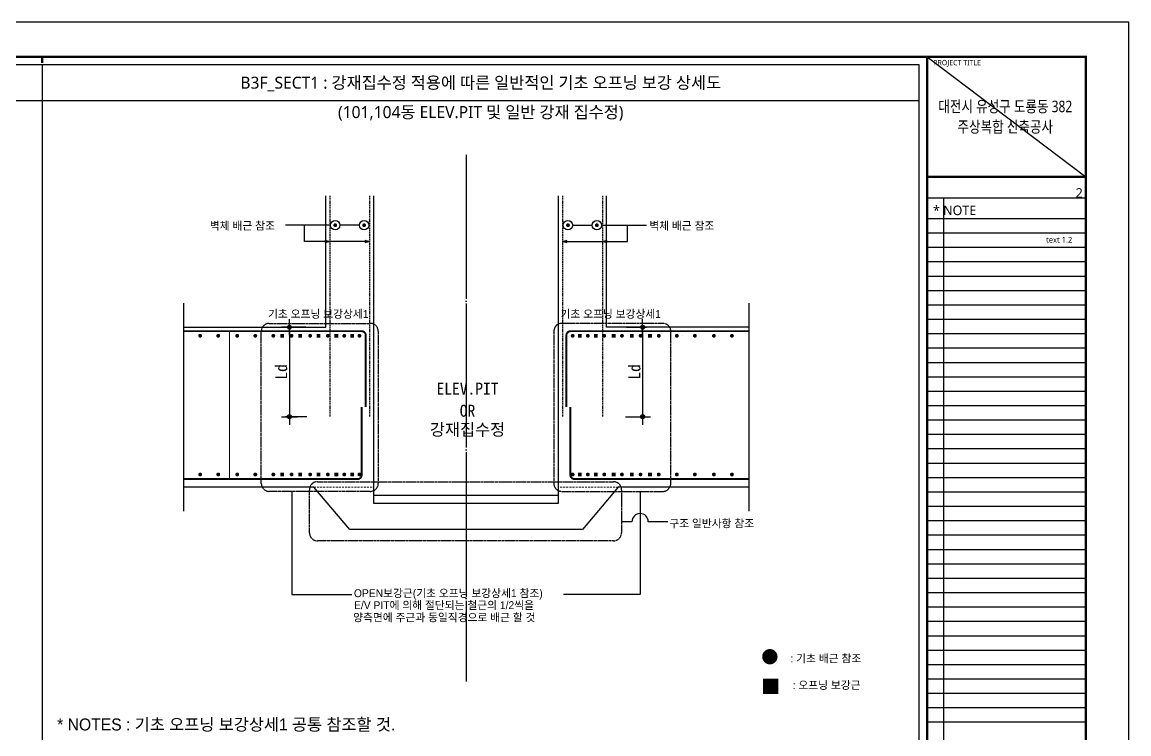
# Model space of a CAD drawing. Header units: millimetres. Extents: x 0 to 252030, y -124740 to 196020.
# Drawn here: x 36587 to 50430, y -115826 to -106920 of the extents above; entities that cross this region are included whole.
import ezdxf
from ezdxf.enums import TextEntityAlignment as Align

# ---------------------------------------------------------------- set-up
doc = ezdxf.new("R2010")
doc.units = ezdxf.units.MM
doc.header["$LTSCALE"] = 30
for name, pattern in [('CEN', [62, 60, -1, 0, -1]), ('CENTER', [32.5, 30, -1, 0.5, -1]), ('DASHED', [0.75, 0.5, -0.25]), ('H', [1.3, 0.8, -0.5]), ('HID', [2.3, 1.5, -0.8]), ('HIDDEN', [2, 1, -1])]:
    doc.linetypes.add(name, pattern=pattern)
doc.layers.get('DEFPOINTS').update_dxf_attribs({"color": 142})
for name, color, linetype in [('- LEAD', 7, 'Continuous'), ('0-SEC1', 3, 'Continuous'), ('A-TEXT-3', 3, 'Continuous'), ('AA-AXIS-CNT2', 68, 'Continuous'), ('BAR2', 4, 'HIDDEN'), ('CL', 1, 'CENTER'), ('DIM', 7, 'Continuous'), ('INT hat', 252, 'Continuous'), ('RE-BAR', 2, 'Continuous'), ('S-철근', 3, 'Continuous'), ('TABLE-1', 3, 'Continuous'), ('TEX', 3, 'Continuous'), ('TEXT', 6, 'Continuous'), ('truss', 7, 'Continuous'), ('XR-FORM_(도룡동)$0$AA-SHEET', 9, 'Continuous'), ('XR-FORM_(도룡동)$0$Sheet', 7, 'Continuous'), ('XR-FORM_(도룡동)$0$Sheet-text', 3, 'Continuous'), ('XR-SECTION_(도룡동)$0$A-CON', 2, 'Continuous'), ('XR-SECTION_(도룡동)$0$A-FIN1', 6, 'Continuous')]:
    doc.layers.add(name, color=color, linetype=linetype)
doc.styles.add('HGTXT', font='malgun.ttf')
doc.styles.add('XR-FORM_(도룡동)$3$맑은고딕', font='malgun.ttf')
doc.styles.add('XR-지하주차장$0$XR-조경$0$돋움체', font='DotumChe.ttf')
doc.styles.add('돋움', font='Dotum.ttf')
doc.styles.add('돋움체', font='DotumChe.ttf')
doc.styles.add('맑은 고딕', font='malgun.ttf')
doc.dimstyles.new('STANDARD$0', dxfattribs={"dimscale": 150, "dimtxt": 3, "dimasz": 1, "dimexe": 2, "dimexo": 5, "dimgap": 1, "dimtad": 1, "dimdec": 0, "dimdsep": 46, "dimtxsty": 'HGTXT', "dimblk1": 'DIMDOT', "dimblk2": 'DIMDOT', "dimsah": 1, "dimcen": 2.5, "dimdle": 2, "dimclrd": 1, "dimclre": 1, "dimclrt": 11, "dimadec": 0, "dimazin": 0, "dimtfac": 1, "dimtdec": 0, "dimtix": 1, "dimtmove": 2, "dimatfit": 3, "dimldrblk": 'DIMDOT', "dimfxl": 1, "dimtolj": 1, "dimarcsym": 0})
doc.dimstyles.new('XR-지하주차장$0$XR-조경$0$DIM(300)', dxfattribs={"dimscale": 300, "dimtxt": 3, "dimasz": 1.2, "dimexe": 0, "dimexo": 5, "dimgap": 1, "dimtad": 1, "dimdec": 0, "dimzin": 0, "dimdsep": 46, "dimlunit": 6, "dimtxsty": 'XR-지하주차장$0$XR-조경$0$돋움체', "dimblk": 'XR-지하주차장$0$XR-조경$0$_ArchTick', "dimcen": 0.09, "dimdle": 1, "dimclrd": 256, "dimclre": 256, "dimclrt": 3, "dimadec": 0, "dimazin": 0, "dimtfac": 1, "dimtdec": 0, "dimtix": 1, "dimtmove": 2, "dimatfit": 3, "dimldrblk": 'XR-지하주차장$0$XR-조경$0$_ArchTick', "dimfxl": 1, "dimtolj": 1, "dimtzin": 0, "dimarcsym": 0})

# ---------------------------------------------------------------- blocks, each defined once
blk = doc.blocks.new('XR-FORM_(도룡동)$0$S')
at = {"layer": 'DEFPOINTS'}
for p, q in [((75750, 52950), (82250, 52950)), ((75640, 52073), (82226, 52073)), ((76315, 52073), (76315, 20700)), ((82250, 51196), (75640, 51196)), ((82250, 50596), (75640, 50596)), ((82250, 49996), (75640, 49996)), ((82250, 49396), (75640, 49396)), ((82250, 48796), (75640, 48796)), ((82250, 48196), (75640, 48196)), ((82250, 47596), (75640, 47596)), ((82250, 46996), (75640, 46996)), ((82250, 46396), (75640, 46396)), ((82250, 45796), (75640, 45796)), ((82250, 45196), (75640, 45196)), ((82250, 44596), (75640, 44596)), ((82250, 43996), (75640, 43996)), ((82250, 43396), (75640, 43396)), ((82250, 42796), (75640, 42796)), ((82250, 42196), (75640, 42196)), ((82250, 41596), (75640, 41596)), ((82250, 40996), (75640, 40996)), ((82250, 40396), (75640, 40396)), ((82250, 39796), (75640, 39796)), ((82250, 39196), (75640, 39196)), ((82250, 38596), (75640, 38596)), ((82250, 37996), (75640, 37996)), ((82250, 37396), (75640, 37396)), ((82250, 36796), (75640, 36796)), ((82250, 36196), (75640, 36196)), ((82250, 35596), (75640, 35596)), ((82250, 34996), (75640, 34996)), ((82250, 34396), (75640, 34396)), ((82250, 33796), (75640, 33796)), ((82250, 33196), (75640, 33196)), ((82250, 32596), (75640, 32596)), ((82250, 31996), (75640, 31996)), ((82250, 31396), (75640, 31396)), ((82250, 30796), (75640, 30796)), ((82250, 30196), (75640, 30196))]:
    blk.add_line(p, q, dxfattribs=at)
at = {"layer": 'XR-FORM_(도룡동)$0$AA-SHEET', "const_width": 99.9}
blk.add_lwpolyline([(75750, 52950), (82250, 52950)], dxfattribs=at)
at = {"layer": 'XR-FORM_(도룡동)$0$Sheet', "const_width": 100}
blk.add_lwpolyline([(1850, 57950), (82250, 57950), (82250, 1200), (1850, 1200)], close=True, dxfattribs=at)
at = {"layer": 'XR-FORM_(도룡동)$0$Sheet', "linetype": 'Continuous', "const_width": 100}
blk.add_lwpolyline([(38745, 57950), (38745, 57700)], dxfattribs=at)
at = {"layer": 'XR-FORM_(도룡동)$0$Sheet', "const_width": 100}
for points in [[(75640, 57950), (75640, 1200)], [(75640, 52950), (82250, 52950)]]:
    blk.add_lwpolyline(points, dxfattribs=at)
at = {"layer": 'DEFPOINTS', "style": 'XR-FORM_(도룡동)$3$맑은고딕'}
blk.add_text('2', height=400, dxfattribs=at).set_placement((82126, 52273), align=Align.MIDDLE_RIGHT)
blk.add_text('text 1.2', height=240, dxfattribs=at).set_placement((80599, 50202))
at = {"layer": 'XR-FORM_(도룡동)$0$Sheet', "style": 'XR-FORM_(도룡동)$3$맑은고딕'}
blk.add_text('PROJECT TITLE', height=220, dxfattribs=at).set_placement((75890, 57600))
at = {"layer": 'XR-FORM_(도룡동)$0$Sheet-text', "style": 'XR-FORM_(도룡동)$3$맑은고딕'}
blk.add_text('* NOTE', height=400, dxfattribs=at).set_placement((75881, 51550), align=Align.MIDDLE_LEFT)
blk = doc.blocks.new('XR-FORM_(도룡동)', base_point=(101.33, -56114.51))
at = {"layer": 'DEFPOINTS'}
blk.add_line((377.95, 289.75), (411, 264.75), dxfattribs=at)
blk.add_lwpolyline([(0, 0), (420, 0), (420, 297), (0, 297)], close=True, dxfattribs=at)
at = {"xscale": 0.005, "yscale": 0.005, "zscale": 0.005}
blk.add_blockref('XR-FORM_(도룡동)$0$S', (-0.25, 0), dxfattribs=at)
at = {"layer": 'XR-FORM_(도룡동)$0$Sheet-text', "style": 'XR-FORM_(도룡동)$3$맑은고딕', "width": 0.8}
for s, p in [('대전시 유성구 도룡동 382', (394.23, 279.42)), ('주상복합 신축공사', (394.23, 275.17))]:
    blk.add_text(s, height=2.4, dxfattribs=at).set_placement(p, align=Align.MIDDLE_CENTER)
blk = doc.blocks.new('XR-지하주차장$0$XR-조경$0$_ArchTick')
at = {"color": 0, "linetype": 'ByBlock', "const_width": 0.15}
blk.add_lwpolyline([(-0.5, -0.5), (0.5, 0.5)], dxfattribs=at)
blk = doc.blocks.new('DIMDOT')
at = {"linetype": 'Continuous'}
for p, q in [((-2, 0), (2, 0)), ((0, -2), (0, 2))]:
    blk.add_line(p, q, dxfattribs=at)
for radius in [0.5, 0.25]:
    blk.add_circle((0, 0), radius, dxfattribs=at)
blk = doc.blocks.new('*D1490')
at = {"layer": 'DEFPOINTS', "color": 0, "transparency": 16777216}
for p in [(40384, -110737), (39930, -111857), (40396, -111857)]:
    blk.add_point(p, dxfattribs=at)
at = {"layer": 'DIM', "color": 1, "linetype": 'Continuous', "lineweight": -2, "transparency": 16777216}
blk.add_line((40134, -110737), (39880, -110737), dxfattribs=at)
at = {"layer": 'DIM', "color": 1, "lineweight": -2, "transparency": 16777216}
for p, q in [((39930, -110787), (39930, -111807)), ((40146, -111857), (39880, -111857))]:
    blk.add_line(p, q, dxfattribs=at)
at = {"layer": 'DIM', "color": 1, "lineweight": -2, "transparency": 16777216, "xscale": 50, "yscale": 50, "zscale": 50}
for p, rotation in [((39930, -110737), 90), ((39930, -111857), 270)]:
    blk.add_blockref('DIMDOT', p, dxfattribs=dict(at, rotation=rotation))
at = {"layer": 'DIM', "color": 4, "transparency": 16777216, "insert": (39828, -111297), "char_height": 150, "attachment_point": 5, "rotation": 90, "style": '돋움체'}
blk.add_mtext('\\A1;Ld', dxfattribs=at)
blk = doc.blocks.new('*D1491')
at = {"layer": 'DEFPOINTS', "color": 0, "transparency": 16777216}
for p in [(43895, -110737), (43883, -111857), (44348, -111857)]:
    blk.add_point(p, dxfattribs=at)
at = {"layer": 'DIM', "color": 1, "linetype": 'Continuous', "lineweight": -2, "transparency": 16777216}
blk.add_line((44145, -110737), (44398, -110737), dxfattribs=at)
at = {"layer": 'DIM', "color": 1, "lineweight": -2, "transparency": 16777216}
for p, q in [((44348, -110787), (44348, -111807)), ((44133, -111857), (44398, -111857))]:
    blk.add_line(p, q, dxfattribs=at)
at = {"layer": 'DIM', "color": 1, "lineweight": -2, "transparency": 16777216, "xscale": 50, "yscale": 50, "zscale": 50}
for p, rotation in [((44348, -110737), 90), ((44348, -111857), 270)]:
    blk.add_blockref('DIMDOT', p, dxfattribs=dict(at, rotation=rotation))
at = {"layer": 'DIM', "color": 4, "transparency": 16777216, "insert": (44247, -111297), "char_height": 150, "attachment_point": 5, "rotation": 90, "style": '돋움체'}
blk.add_mtext('\\A1;Ld', dxfattribs=at)
blk = doc.blocks.new('A$C41af50f1')
at = {"layer": 'RE-BAR', "color": 3, "const_width": 192}
blk.add_lwpolyline([(-119, 835, 1), (73, 835, 1)], format="xyb", close=True, dxfattribs=at)
at = {"layer": 'RE-BAR', "color": 30, "const_width": 192}
blk.add_lwpolyline([(96, 192), (-96, 192), (-96, 0), (96, 0)], close=True, dxfattribs=at)
at = {"layer": 'TEXT', "lineweight": 9, "style": '돋움'}
for s, p in [(': 기초 배근 참조', (492, 692)), (': 오프닝 보강근 ', (547, 25))]:
    blk.add_text(s, height=197.1, dxfattribs=at).set_placement(p)

msp = doc.modelspace()

# ---------------------------------------------------------------- linework, layer by layer
at = {"layer": '- LEAD', "color": 7}
for p, q in [((40443.85174, -109461.26357), (39880.84579, -109461.26357)), ((40805.21238, -109461.26357), (40561.9554, -109461.26357)), ((43473.12761, -109461.26357), (43716.38459, -109461.26357)), ((43834.48824, -109461.26357), (44397.4942, -109461.26357))]:
    msp.add_line(p, q, dxfattribs=at)
at = {"layer": '- LEAD', "color": 7, "linetype": 'HID', "ltscale": 0.2}
for points in [[(39678.02967, -110689.29285), (40941.83455, -110689.29285, -0.4142135624), (41041.83455, -110789.29285), (41041.83455, -112691.43975, -0.4142135624), (40941.83455, -112791.43975), (39678.02967, -112791.43975, -0.4142135624), (39578.02967, -112691.43975), (39578.02967, -110789.29285, -0.4142135624)], [(44600.31032, -110689.29285), (43336.50543, -110689.29285, 0.4142135624), (43236.50543, -110789.29285), (43236.50543, -112691.43975, 0.4142135624), (43336.50543, -112791.43975), (44600.31032, -112791.43975, 0.4142135624), (44700.31032, -112691.43975), (44700.31032, -110789.29285, 0.4142135624)], [(40280.10175, -112670.70673), (43983.65956, -112670.70673, -0.4142135624), (44083.65956, -112770.70673), (44083.65956, -113309.971, -0.4142135624), (43983.65956, -113409.971), (40280.10175, -113409.971, -0.4142135624), (40180.10175, -113309.971), (40180.10175, -112770.70673, -0.4142135624)]]:
    msp.add_lwpolyline(points, format="xyb", close=True, dxfattribs=at)
at = {"layer": '- LEAD', "color": 7}
for points in [[(39961.83255, -112791.43975), (39961.83255, -114081.36495), (40712.43465, -114081.36495)], [(44316.50744, -112791.43975), (44316.50744, -114081.36495), (43359.92729, -114081.36495)]]:
    msp.add_lwpolyline(points, dxfattribs=at)
msp.add_lwpolyline([(44662.74238, -113171.41972), (44418.44285, -113171.41972, 1), (44214.57202, -113171.41972), (44083.65956, -113171.41972)], format="xyb", dxfattribs=at)
for centre in [(40502.90357, -109461.26357), (40864.26421, -109461.26357), (43414.07578, -109461.26357), (43775.43641, -109461.26357)]:
    msp.add_circle(centre, 59.05183, dxfattribs=at)
at = {"layer": 'AA-AXIS-CNT2', "color": 160}
for points in [[(39433.58389, -110837.36783), (39433.58389, -110837.36796), (39433.58389, -110837.36809)], [(44844.7561, -110837.36783), (44844.7561, -110837.36796), (44844.7561, -110837.36809)]]:
    msp.add_lwpolyline(points, dxfattribs=at)
at = {"layer": 'BAR2', "linetype": 'DASHED'}
for p, q in [((40433.58389, -109092.66208), (40433.58389, -111857.13971)), ((40933.58389, -109092.66208), (40933.58389, -111857.13971)), ((43344.7561, -109092.66208), (43344.7561, -111857.13971)), ((43844.7561, -109092.66208), (43844.7561, -111857.13971))]:
    msp.add_line(p, q, dxfattribs=at)
at = {"layer": 'CL', "color": 1, "linetype": 'CEN'}
msp.add_line((42139.16999, -108581.9848), (42139.16999, -115170.59071), dxfattribs=at)
at = {"layer": 'RE-BAR', "lineweight": 9}
msp.add_line((39181.94786, -112637.36796), (39181.94786, -110787.36796), dxfattribs=at)
at = {"layer": 'RE-BAR', "color": 8, "const_width": 23.97465}
for points in [[(40490.91625, -109461.26357, 1), (40514.8909, -109461.26357, 1)], [(40876.25153, -109461.26357, -1), (40852.27688, -109461.26357, -1)], [(43402.08846, -109461.26357, 1), (43426.0631, -109461.26357, 1)], [(43787.42374, -109461.26357, -1), (43763.44909, -109461.26357, -1)]]:
    msp.add_lwpolyline(points, format="xyb", close=True, dxfattribs=at)
at = {"layer": 'RE-BAR', "color": 3, "const_width": 23.97465}
for points in [[(40883.58389, -111737.36796), (40883.58389, -110837.36796, 0.4142135624), (40833.58389, -110787.36796), (38603.7815, -110787.36796)], [(43394.7561, -111737.36796), (43394.7561, -110837.36796, -0.4142135624), (43444.7561, -110787.36796), (45674.55849, -110787.36796)], [(38603.7815, -112637.36796), (40783.58389, -112637.36796, 0.4142135624), (40833.58389, -112587.36796), (40833.58389, -111737.36796)], [(45674.55849, -112637.36796), (43494.7561, -112637.36796, -0.4142135624), (43444.7561, -112587.36796), (43444.7561, -111737.36796)]]:
    msp.add_lwpolyline(points, format="xyb", dxfattribs=at)
for points in [[(38801.36741, -110844.54541, 1), (38825.34205, -110844.54541, 1)], [(39027.22125, -110844.54541, 1), (39051.19589, -110844.54541, 1)], [(39265.06241, -110844.54541, 1), (39289.03706, -110844.54541, 1)], [(39490.91625, -110844.54541, 1), (39514.8909, -110844.54541, 1)], [(39740.74474, -110844.54541, -1), (39716.77009, -110844.54541, -1)], [(39944.70313, -110844.54541, 1), (39968.67777, -110844.54541, 1)], [(40201.14339, -110844.54541, -1), (40177.16874, -110844.54541, -1)], [(40398.49001, -110844.54541, 1), (40422.46465, -110844.54541, 1)], [(40627.85434, -110844.54541, -1), (40603.87969, -110844.54541, -1)], [(40817.62841, -110844.54541, -1), (40793.65377, -110844.54541, -1)], [(43460.71157, -110844.54541, 1), (43484.68622, -110844.54541, 1)], [(43650.48565, -110844.54541, 1), (43674.4603, -110844.54541, 1)], [(43879.84998, -110844.54541, -1), (43855.87534, -110844.54541, -1)], [(44077.1966, -110844.54541, 1), (44101.17124, -110844.54541, 1)], [(44333.63686, -110844.54541, -1), (44309.66221, -110844.54541, -1)], [(44537.59525, -110844.54541, 1), (44561.5699, -110844.54541, 1)], [(44787.42374, -110844.54541, -1), (44763.44909, -110844.54541, -1)], [(45013.27758, -110844.54541, -1), (44989.30293, -110844.54541, -1)], [(45251.11874, -110844.54541, -1), (45227.1441, -110844.54541, -1)], [(45476.97258, -110844.54541, -1), (45452.99794, -110844.54541, -1)], [(38801.36741, -112580.19052, -1), (38825.34205, -112580.19052, -1)], [(39027.22125, -112580.19052, -1), (39051.19589, -112580.19052, -1)], [(39265.06241, -112580.19052, -1), (39289.03706, -112580.19052, -1)], [(39490.91625, -112580.19052, -1), (39514.8909, -112580.19052, -1)], [(39740.74474, -112580.19052, 1), (39716.77009, -112580.19052, 1)], [(39944.70313, -112580.19052, -1), (39968.67777, -112580.19052, -1)], [(40201.14339, -112580.19052, 1), (40177.16874, -112580.19052, 1)], [(40398.49001, -112580.19052, -1), (40422.46465, -112580.19052, -1)], [(40627.85434, -112580.19052, 1), (40603.87969, -112580.19052, 1)], [(40817.62841, -112580.19052, 1), (40793.65377, -112580.19052, 1)], [(43460.71157, -112580.19052, -1), (43484.68622, -112580.19052, -1)], [(43650.48565, -112580.19052, -1), (43674.4603, -112580.19052, -1)], [(43879.84998, -112580.19052, 1), (43855.87534, -112580.19052, 1)], [(44077.1966, -112580.19052, -1), (44101.17124, -112580.19052, -1)], [(44333.63686, -112580.19052, 1), (44309.66221, -112580.19052, 1)], [(44537.59525, -112580.19052, -1), (44561.5699, -112580.19052, -1)], [(44787.42374, -112580.19052, 1), (44763.44909, -112580.19052, 1)], [(45013.27758, -112580.19052, 1), (44989.30293, -112580.19052, 1)], [(45251.11874, -112580.19052, 1), (45227.1441, -112580.19052, 1)], [(45476.97258, -112580.19052, 1), (45452.99794, -112580.19052, 1)]]:
    msp.add_lwpolyline(points, format="xyb", close=True, dxfattribs=at)
at = {"layer": 'RE-BAR', "color": 30, "const_width": 23.97465}
for points in [[(39826.73787, -110832.55808), (39850.71251, -110832.55808), (39850.71251, -110856.53273), (39826.73787, -110856.53273)], [(40052.82102, -110832.55808), (40076.79567, -110832.55808), (40076.79567, -110856.53273), (40052.82102, -110856.53273)], [(40281.18784, -110832.55808), (40305.16249, -110832.55808), (40305.16249, -110856.53273), (40281.18784, -110856.53273)], [(40503.65377, -110832.55808), (40527.62841, -110832.55808), (40527.62841, -110856.53273), (40503.65377, -110856.53273)], [(40703.65377, -110832.55808), (40727.62841, -110832.55808), (40727.62841, -110856.53273), (40703.65377, -110856.53273)], [(43574.68622, -110832.55808), (43550.71157, -110832.55808), (43550.71157, -110856.53273), (43574.68622, -110856.53273)], [(43774.68622, -110832.55808), (43750.71157, -110832.55808), (43750.71157, -110856.53273), (43774.68622, -110856.53273)], [(43997.15215, -110832.55808), (43973.1775, -110832.55808), (43973.1775, -110856.53273), (43997.15215, -110856.53273)], [(44225.51897, -110832.55808), (44201.54432, -110832.55808), (44201.54432, -110856.53273), (44225.51897, -110856.53273)], [(44451.60212, -110832.55808), (44427.62748, -110832.55808), (44427.62748, -110856.53273), (44451.60212, -110856.53273)], [(39826.73787, -112592.17784), (39850.71251, -112592.17784), (39850.71251, -112568.20319), (39826.73787, -112568.20319)], [(40052.82102, -112592.17784), (40076.79567, -112592.17784), (40076.79567, -112568.20319), (40052.82102, -112568.20319)], [(40281.18784, -112592.17784), (40305.16249, -112592.17784), (40305.16249, -112568.20319), (40281.18784, -112568.20319)], [(40503.65377, -112592.17784), (40527.62841, -112592.17784), (40527.62841, -112568.20319), (40503.65377, -112568.20319)], [(40703.65377, -112592.17784), (40727.62841, -112592.17784), (40727.62841, -112568.20319), (40703.65377, -112568.20319)], [(43574.68622, -112592.17784), (43550.71157, -112592.17784), (43550.71157, -112568.20319), (43574.68622, -112568.20319)], [(43774.68622, -112592.17784), (43750.71157, -112592.17784), (43750.71157, -112568.20319), (43774.68622, -112568.20319)], [(43997.15215, -112592.17784), (43973.1775, -112592.17784), (43973.1775, -112568.20319), (43997.15215, -112568.20319)], [(44225.51897, -112592.17784), (44201.54432, -112592.17784), (44201.54432, -112568.20319), (44225.51897, -112568.20319)], [(44451.60212, -112592.17784), (44427.62748, -112592.17784), (44427.62748, -112568.20319), (44451.60212, -112568.20319)]]:
    msp.add_lwpolyline(points, close=True, dxfattribs=at)
at = {"layer": 'RE-BAR', "color": 3}
for p in [(39956.69045, -110844.54541), (40410.47733, -110844.54541), (43867.86266, -110844.54541), (44321.64954, -110844.54541), (39956.69045, -112580.19052), (40410.47733, -112580.19052), (43867.86266, -112580.19052), (44321.64954, -112580.19052)]:
    msp.add_point(p, dxfattribs=at)
at = {"layer": 'S-철근'}
msp.add_line((36838.50014, -107455.00008), (36838.50014, -124280.00008), dxfattribs=at)
at = {"layer": 'TABLE-1'}
msp.add_line((25870.00014, -107900.0499), (47807.00014, -107900.0499), dxfattribs=at)
msp.add_lwpolyline([(25870.00014, -124280.00008), (47807.00014, -124280.00008), (47807.00014, -107455.00008), (25870.00014, -107455.00008)], close=True, dxfattribs=at)
at = {"layer": 'truss', "linetype": 'ByBlock'}
for p, q in [((38603.7815, -110437.36796), (38603.7815, -113037.36796)), ((45674.55849, -110437.36796), (45674.55849, -113037.36796))]:
    msp.add_line(p, q, dxfattribs=at)
at = {"layer": 'XR-SECTION_(도룡동)$0$A-CON', "linetype": 'H', "lineweight": 9}
for p, q in [((40236.92699, -112737.36796), (40983.58389, -112737.36796)), ((44041.413, -112737.36796), (43294.7561, -112737.36796))]:
    msp.add_line(p, q, dxfattribs=at)
at = {"layer": 'XR-SECTION_(도룡동)$0$A-CON'}
for points in [[(38603.7815, -110737.36796), (40383.58389, -110737.36796), (40383.58389, -109092.66208)], [(40983.58389, -109092.66208), (40983.58389, -112937.36796), (43294.7561, -112937.36796), (43294.7561, -109092.66208)], [(45674.55849, -110737.36796), (43894.7561, -110737.36796), (43894.7561, -109092.66208)], [(45674.55849, -112737.36796), (44041.413, -112737.36796), (43594.7561, -113267.36796), (40683.58389, -113267.36796), (40236.92699, -112737.36796), (38603.7815, -112737.36796)]]:
    msp.add_lwpolyline(points, dxfattribs=at)
at = {"layer": 'XR-SECTION_(도룡동)$0$A-FIN1'}
msp.add_line((40983.58389, -112837.36796), (43294.7561, -112837.36796), dxfattribs=at)

# ---------------------------------------------------------------- block references
at = {"xscale": 0.5, "yscale": 0.5, "zscale": 0.5}
msp.add_blockref('A$C41af50f1', (45950.76433, -115277.57401), dxfattribs=at)
at = {"layer": '0-SEC1', "xscale": 60, "yscale": 60, "zscale": 60}
msp.add_blockref('XR-FORM_(도룡동)', (31310.02429, -3491610.57868), dxfattribs=at)

# ---------------------------------------------------------------- texts
at = {"layer": '- LEAD', "color": 7, "style": '돋움'}
msp.add_text('구조 일반사항 참조', height=98.537472, dxfattribs=at).set_placement((44681.85602, -113241.76819))
at = {"layer": 'A-TEXT-3', "style": '돋움체'}
for s, p in [('ELEV.PIT', (42157.5318, -111580.02788)), ('OR', (42157.5318, -111857.8239)), ('강재집수정', (42157.5318, -112093.12327))]:
    msp.add_text(s, height=150, dxfattribs=at).set_placement(p, align=Align.CENTER)
at = {"layer": 'INT hat', "color": 0, "linetype": 'HIDDEN', "style": '돋움'}
for s, p in [('벽체 배근 참조', (38934.29211, -109517.06002)), ('벽체 배근 참조', (44431.13897, -109517.06002)), ('E/V PIT에 의해 절단되는 철근의 1/2씩을', (40738.3301, -114264.68953)), ('양측면에 주근과 동일직경으로 배근 할 것', (40726.75672, -114418.20948))]:
    msp.add_text(s, height=98.537472, dxfattribs=at).set_placement(p)
at = {"layer": 'INT hat', "color": 10, "linetype": 'HIDDEN', "style": '돋움'}
msp.add_text('OPEN보강근(기초 오프닝 보강상세1 참조)', height=98.537472, dxfattribs=at).set_placement((40736.99103, -114114.92659))
at = {"layer": 'TEX', "style": '맑은 고딕'}
for s, p in [('B3F_SECT1 : 강재집수정 적용에 따른 일반적인 기초 오프닝 보강 상세도', (42322.75014, -107677.52499)), ('(101,104동 ELEV.PIT 및 일반 강재 집수정)', (42322.75014, -108045.79029))]:
    msp.add_text(s, height=150, dxfattribs=at).set_placement(p, align=Align.MIDDLE_CENTER)
at = {"layer": 'TEXT', "style": '돋움'}
for p in [(40290.744, -110569.69593), (43949.21976, -110569.69593)]:
    msp.add_text('기초 오프닝 보강상세1', height=98.537472, dxfattribs=at).set_placement(p, align=Align.MIDDLE)
at = {"layer": 'TEXT', "color": 3, "lineweight": 9, "style": '돋움'}
msp.add_text('* NOTES : 기초 오프닝 보강상세1 공통 참조할 것.', height=150, dxfattribs=at).set_placement((37024.68353, -115783.07532))

# ---------------------------------------------------------------- dimensions: what is measured, and where the dimension line sits
at = {"layer": 'DIM'}
for base, p1, p2, picture, middle in [((39930.0442, -111857.13971), (40383.58389, -110737.36796), (40395.5839, -111857.13971), '*D1490', (39828.44634, -111297.25383)), ((44348.29578, -111857.13971), (43894.7561, -110737.36796), (43882.75608, -111857.13971), '*D1491', (44246.69791, -111297.25383))]:
    dim = msp.add_linear_dim(base=base, p1=p1, p2=p2, angle=90, text='Ld', dimstyle='STANDARD$0', override={"dimscale": 50, "dimexe": 1, "dimgap": 0.5, "dimdec": 0, "dimrnd": 0.25, "dimzin": 0, "dimlunit": 6, "dimtxsty": '돋움체', "dimcen": 1, "dimclrt": 4, "dimtdec": 0, "dimatfit": 1, "dimtzin": 0}, dxfattribs=at)
    dim.commit()
    dim.dimension.update_dxf_attribs({"geometry": picture, "text_midpoint": middle})

# ---------------------------------------------------------------- leaders
at = {"layer": '- LEAD', "color": 7}
for points in [[(40933.58389, -109664.74673), (40120.29908, -109664.74673), (40120.29908, -109461.26357)], [(40433.58389, -109664.74673), (40120.29908, -109664.74673), (40120.29908, -109461.26357)], [(43344.7561, -109664.74673), (44158.0409, -109664.74673), (44158.0409, -109461.26357)], [(43844.7561, -109664.74673), (44158.0409, -109664.74673), (44158.0409, -109461.26357)]]:
    msp.add_leader(points, dimstyle='XR-지하주차장$0$XR-조경$0$DIM(300)', override={"dimasz": 0.2, "dimclrd": 0, "dimldrblk": 'Open30'}, dxfattribs=at)

doc.saveas('drawing.dxf')
